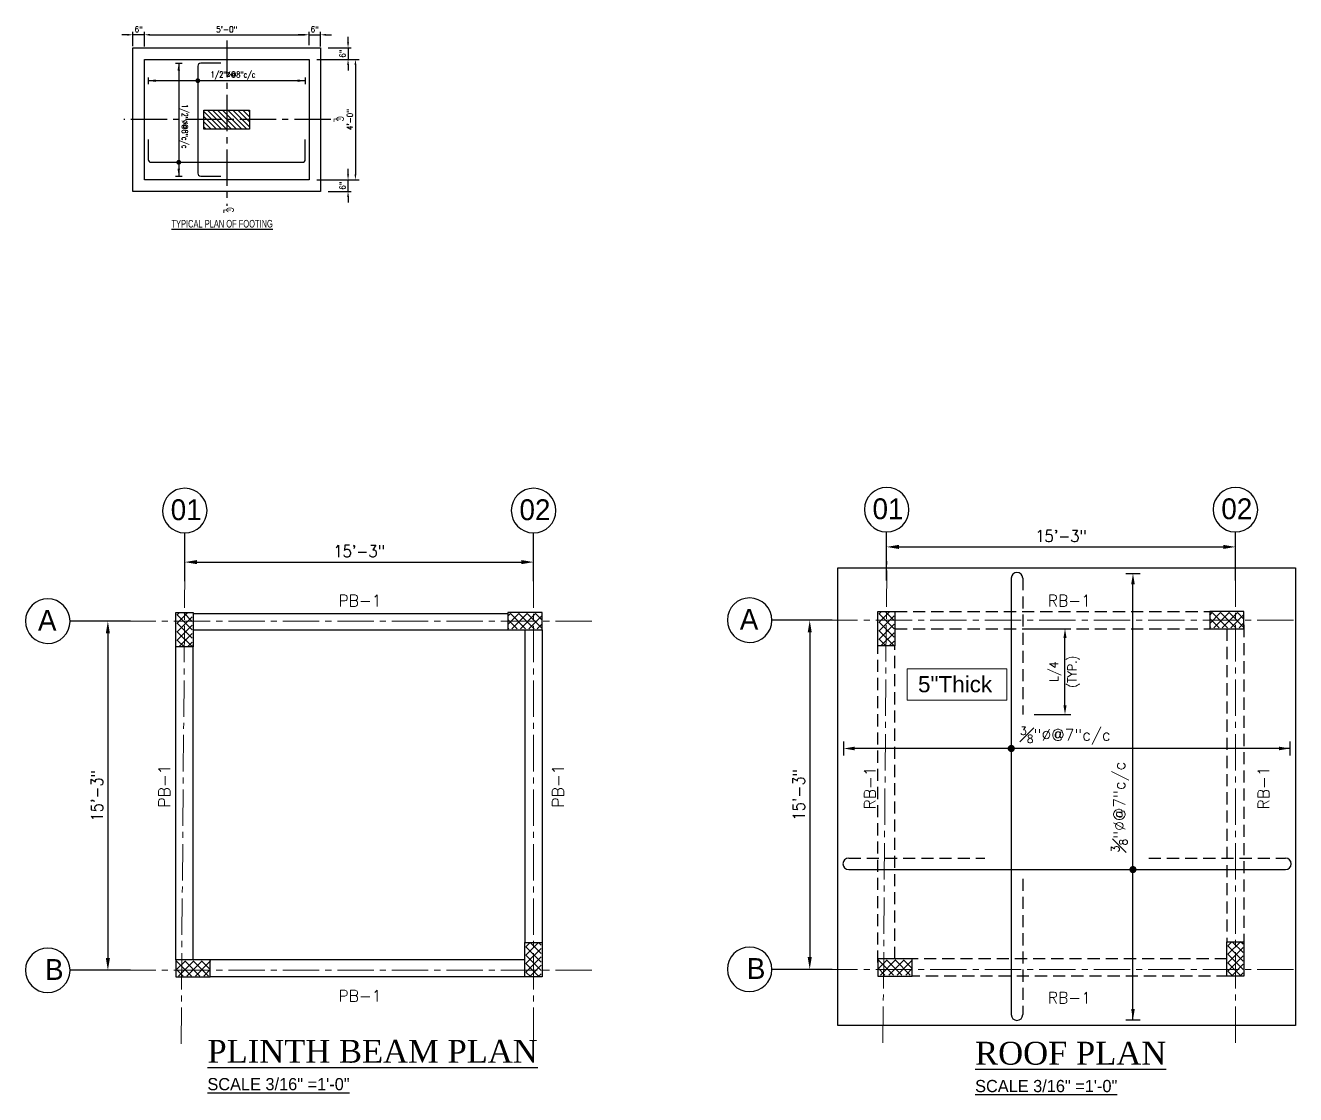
# Model space of a CAD drawing. Header units: inches. Extents: x -875 to 264, y -2272 to -1573.
# Drawn here: x -401 to 264, y -2261 to -1700 of the extents above; entities that cross this region are included whole.
import ezdxf
from ezdxf.enums import TextEntityAlignment as Align

# ---------------------------------------------------------------- set-up
doc = ezdxf.new("R2010")
doc.units = ezdxf.units.IN
doc.header["$MEASUREMENT"] = 0
doc.header["$PDMODE"] = 32
doc.linetypes.add('CENTER2', pattern=[28.575, 19.05, -3.175, 3.175, -3.175])
doc.linetypes.add('HIDDEN', pattern=[9.525, 6.35, -3.175])
doc.layers.add('03--GRID', color=252, linetype='CENTER2', lineweight=18)
doc.layers.add('07--DIM-2', color=2, linetype='Continuous', lineweight=25)
for name, color, linetype in [('A-TYP-BEAM TEXT', 2, 'Continuous'), ('A-TYP-CLOUMN', 6, 'Continuous'), ('A-TYP-DIM', 1, 'Continuous'), ('A-TYP-HATCH-COL.', 9, 'Continuous'), ('A-TYP-M-TOP-STEEL', 6, 'HIDDEN'), ('A-TYP-N-TEXT', 2, 'Continuous'), ('A-TYP-REIN-ARROW', 1, 'Continuous'), ('A-TYP-ST-DONUT', 6, 'Continuous'), ('A-TYP-THK-MARK', 2, 'Continuous'), ('BEAM', 2, 'Continuous'), ('COL HATCH', 8, 'Continuous'), ('Columns', 6, 'Continuous'), ('dim', 1, 'Continuous'), ('GRID CIRCLE', 2, 'Continuous'), ('S-BB', 6, 'Continuous'), ('S-BEAM-TL', 2, 'Continuous'), ('S-BEAM-TL1', 6, 'Continuous'), ('S-CCBED', 2, 'Continuous'), ('S-COLUMN', 6, 'Continuous'), ('S-GRID', 1, 'CENTER2'), ('S-TX-BEAM-HEADING', 6, 'Continuous'), ('S-TX-CL', 3, 'Continuous'), ('ST-TIEBAR', 1, 'Continuous'), ('TEXT', 3, 'Continuous')]:
    doc.layers.add(name, color=color, linetype=linetype)
doc.styles.add('BLOWUPDETAILS-TEXT', font='technic_.ttf', dxfattribs={"width": 0.9})
doc.styles.add('QASIM', font='arial.ttf')
doc.styles.add('ROMANS', font='romans.shx', dxfattribs={"width": 0.9})
doc.styles.add('SECTION TX', font='romans.shx', dxfattribs={"width": 0.7})
doc.styles.add('style1', font='times.ttf')
doc.styles.add('STYLE4', font='romans.shx')
doc.dimstyles.new('STYLE-64', dxfattribs={"dimscale": 0, "dimtxt": 0.09375, "dimasz": 0.125, "dimexe": 0.0625, "dimexo": 0.0625, "dimgap": 0.03125, "dimtad": 1, "dimlfac": -1, "dimzin": 3, "dimdsep": 46, "dimlunit": 4, "dimtxsty": 'ROMANS', "dimcen": 0.125, "dimdle": 4, "dimclrd": 1, "dimclre": 1, "dimclrt": 2, "dimadec": 0, "dimazin": 0, "dimtfac": 0.5, "dimtix": 1, "dimtmove": 2, "dimatfit": 3, "dimldrblk": 'ARC', "dimfxl": 0, "dimfrac": 1, "dimtolj": 1, "dimtzin": 3, "dimarcsym": 0})
pattern_1 = [(315, (-2954.378, -4362.6463), (1.3258252, 1.3258252), [])]

# ---------------------------------------------------------------- blocks, each defined once
blk = doc.blocks.new('*D101')
at = {"layer": 'A-TYP-DIM', "color": 1, "lineweight": -2, "ltscale": 1.5, "transparency": 16777216}
for p, q in [((-317.91, -1983.78), (-317.91, -1977.71)), ((-135.04, -1983.78), (-135.04, -1977.71)), ((-311.51, -1981.71), (-141.44, -1981.71))]:
    blk.add_line(p, q, dxfattribs=at)
at = {"layer": 'A-TYP-DIM', "color": 1, "ltscale": 1.5, "transparency": 16777216}
for points in [[(-311.51, -1980.64), (-311.51, -1982.78), (-317.91, -1981.71)], [(-141.44, -1980.64), (-141.44, -1982.78), (-135.04, -1981.71)]]:
    blk.add_solid(points, dxfattribs=at)
at = {"layer": 'Defpoints', "color": 0, "ltscale": 1.5, "transparency": 16777216}
for p in [(-135.04, -1981.71), (-317.91, -1991.78), (-135.04, -1991.78)]:
    blk.add_point(p, dxfattribs=at)
at = {"layer": 'A-TYP-DIM', "color": 2, "ltscale": 1.5, "transparency": 16777216, "insert": (-226.48, -1975.99), "char_height": 6.25, "attachment_point": 5, "style": 'ROMANS'}
blk.add_mtext('\\A1;15\'-3"', dxfattribs=at)
blk = doc.blocks.new('ARC')
at = {"layer": 'dim', "color": 0, "linetype": 'ByBlock', "ltscale": 1.5}
for p, q in [((0.14, 0), (-1.16, 0)), ((-0.42, -0.32), (0, 0))]:
    blk.add_line(p, q, dxfattribs=at)
at = {"layer": 'dim', "color": 0, "ltscale": 1.5}
for p, q in [((-0.41, 0.34), (-0.26, 0.43)), ((0, 0), (-0.41, 0.34)), ((-0.28, -0.43), (0, 0)), ((-0.26, 0.43), (0, 0)), ((-0.42, -0.32), (-0.28, -0.43))]:
    blk.add_line(p, q, dxfattribs=at)
blk = doc.blocks.new('*D103')
at = {"layer": 'A-TYP-DIM', "color": 1, "lineweight": -2, "ltscale": 1.5, "transparency": 16777216}
for p, q in [((-349.25, -2012.65), (-362.24, -2012.65)), ((-358.24, -2019.05), (-358.24, -2189.25)), ((-349.25, -2195.65), (-362.24, -2195.65))]:
    blk.add_line(p, q, dxfattribs=at)
at = {"layer": 'A-TYP-DIM', "color": 1, "ltscale": 1.5, "transparency": 16777216}
for points in [[(-359.31, -2019.05), (-357.18, -2019.05), (-358.24, -2012.65)], [(-359.31, -2189.25), (-357.18, -2189.25), (-358.24, -2195.65)]]:
    blk.add_solid(points, dxfattribs=at)
at = {"layer": 'Defpoints', "color": 0, "ltscale": 1.5, "transparency": 16777216}
for p in [(-341.25, -2012.65), (-358.24, -2195.65), (-341.25, -2195.65)]:
    blk.add_point(p, dxfattribs=at)
at = {"layer": 'A-TYP-DIM', "color": 2, "ltscale": 1.5, "transparency": 16777216, "insert": (-363.96, -2104.15), "char_height": 6.25, "attachment_point": 5, "rotation": 90, "style": 'ROMANS'}
blk.add_mtext('\\A1;15\'-3"', dxfattribs=at)
blk = doc.blocks.new('TIE')
at = {"layer": 'A-TYP-REIN-ARROW', "color": 6, "ltscale": 1.5}
blk.add_line((0, 7.5), (0, -7.5), dxfattribs=at)
at = {"layer": 'A-TYP-REIN-ARROW', "ltscale": 1.5}
blk.add_solid([(-11.5, 1.9), (-11.5, -1.9), (0, 0)], dxfattribs=at)
blk = doc.blocks.new('AR-MARK')
at = {"layer": 'ST-TIEBAR', "linetype": 'Continuous', "ltscale": 1.5, "xscale": -0.0078125, "yscale": 0.0078125, "zscale": 0.0078125, "rotation": 270}
blk.add_blockref('TIE', (0, 0), dxfattribs=at)
blk = doc.blocks.new('1-donut')
at = {"layer": 'A-TYP-ST-DONUT', "linetype": 'Continuous', "ltscale": 1.5, "const_width": 0.0195}
blk.add_lwpolyline([(0.0098, 0, -1), (-0.0098, 0, -1)], format="xyb", close=True, dxfattribs=at)
blk = doc.blocks.new('SLAB-THK.MARK')
at = {"layer": 'A-TYP-N-TEXT', "lineweight": 0, "ltscale": 1.5}
blk.add_lwpolyline([(0, 0), (0.7268, 0), (0.7268, -0.2275), (0, -0.2275)], close=True, dxfattribs=at)
at = {"layer": 'A-TYP-N-TEXT', "lineweight": 0, "ltscale": 1.5, "style": 'QASIM'}
blk.add_attdef('24"THICK', (0.0352, -0.1706), '', height=0.1172, dxfattribs=at)
blk = doc.blocks.new('*D126')
at = {"layer": 'A-TYP-DIM', "color": 1, "lineweight": -2, "ltscale": 1.5, "transparency": 16777216}
for p, q in [((127.41, -2016.65), (146.59, -2016.65)), ((143.59, -2056.85), (143.59, -2021.45)), ((127.41, -2061.65), (146.59, -2061.65))]:
    blk.add_line(p, q, dxfattribs=at)
at = {"layer": 'A-TYP-DIM', "color": 1, "ltscale": 1.5, "transparency": 16777216}
for points in [[(142.79, -2021.45), (144.39, -2021.45), (143.59, -2016.65)], [(142.79, -2056.85), (144.39, -2056.85), (143.59, -2061.65)]]:
    blk.add_solid(points, dxfattribs=at)
at = {"layer": 'Defpoints', "color": 0, "ltscale": 1.5, "transparency": 16777216}
for p in [(121.41, -2016.65), (143.59, -2016.65), (121.41, -2061.65)]:
    blk.add_point(p, dxfattribs=at)
at = {"layer": 'A-TYP-DIM', "color": 2, "ltscale": 1.5, "transparency": 16777216, "insert": (138.52, -2039.15), "char_height": 4.688, "attachment_point": 5, "rotation": 90, "style": 'ROMANS'}
blk.add_mtext('\\A1;L/4', dxfattribs=at)
blk = doc.blocks.new('*D133')
at = {"layer": 'A-TYP-DIM', "color": 1, "lineweight": -2, "ltscale": 1.5, "transparency": 16777216}
for p, q in [((-232.31, -1709.33), (-232.31, -1706.45)), ((-248.76, -1718.2), (-230.71, -1718.2)), ((-242.77, -1712.21), (-230.71, -1712.21)), ((-232.31, -1712.21), (-232.31, -1718.2)), ((-232.31, -1721.08), (-232.31, -1723.96))]:
    blk.add_line(p, q, dxfattribs=at)
at = {"layer": 'A-TYP-DIM', "color": 1, "ltscale": 1.5, "transparency": 16777216}
for points in [[(-232.79, -1709.33), (-231.83, -1709.33), (-232.31, -1712.21)], [(-232.79, -1721.08), (-231.83, -1721.08), (-232.31, -1718.2)]]:
    blk.add_solid(points, dxfattribs=at)
at = {"layer": 'Defpoints', "color": 0, "ltscale": 1.5, "transparency": 16777216}
for p in [(-252.76, -1718.2), (-246.77, -1712.21), (-232.31, -1718.2)]:
    blk.add_point(p, dxfattribs=at)
at = {"layer": 'A-TYP-DIM', "color": 2, "ltscale": 1.5, "transparency": 16777216, "insert": (-235.17, -1715.21), "char_height": 3.125, "attachment_point": 5, "rotation": 90, "style": 'ROMANS'}
blk.add_mtext('\\A1;6"', dxfattribs=at)
blk = doc.blocks.new('*D134')
at = {"layer": 'A-TYP-DIM', "color": 1, "lineweight": -2, "ltscale": 1.5, "transparency": 16777216}
for p, q in [((-232.31, -1778.52), (-232.31, -1775.64)), ((-242.77, -1781.4), (-230.71, -1781.4)), ((-232.31, -1787.39), (-232.31, -1781.4)), ((-242.77, -1787.39), (-230.71, -1787.39)), ((-232.31, -1790.27), (-232.31, -1793.15))]:
    blk.add_line(p, q, dxfattribs=at)
at = {"layer": 'A-TYP-DIM', "color": 1, "ltscale": 1.5, "transparency": 16777216}
for points in [[(-232.79, -1778.52), (-231.83, -1778.52), (-232.31, -1781.4)], [(-232.79, -1790.27), (-231.83, -1790.27), (-232.31, -1787.39)]]:
    blk.add_solid(points, dxfattribs=at)
at = {"layer": 'Defpoints', "color": 0, "ltscale": 1.5, "transparency": 16777216}
for p in [(-246.77, -1781.4), (-232.31, -1781.4), (-246.77, -1787.39)]:
    blk.add_point(p, dxfattribs=at)
at = {"layer": 'A-TYP-DIM', "color": 2, "ltscale": 1.5, "transparency": 16777216, "insert": (-235.17, -1784.39), "char_height": 3.125, "attachment_point": 5, "rotation": 90, "style": 'ROMANS'}
blk.add_mtext('\\A1;6"', dxfattribs=at)
blk = doc.blocks.new('*D135')
at = {"layer": 'A-TYP-DIM', "color": 1, "lineweight": -2, "ltscale": 1.5, "transparency": 16777216}
for p, q in [((-345.1, -1711.34), (-345.1, -1703.72)), ((-339.1, -1711.43), (-339.1, -1703.72)), ((-347.98, -1705.32), (-350.86, -1705.32)), ((-339.1, -1705.32), (-345.1, -1705.32)), ((-336.22, -1705.32), (-333.34, -1705.32))]:
    blk.add_line(p, q, dxfattribs=at)
at = {"layer": 'A-TYP-DIM', "color": 1, "ltscale": 1.5, "transparency": 16777216}
for points in [[(-347.98, -1704.84), (-347.98, -1705.8), (-345.1, -1705.32)], [(-336.22, -1704.84), (-336.22, -1705.8), (-339.1, -1705.32)]]:
    blk.add_solid(points, dxfattribs=at)
at = {"layer": 'Defpoints', "color": 0, "ltscale": 1.5, "transparency": 16777216}
for p in [(-345.1, -1705.32), (-345.1, -1715.34), (-339.1, -1715.43)]:
    blk.add_point(p, dxfattribs=at)
at = {"layer": 'A-TYP-DIM', "color": 2, "ltscale": 1.5, "transparency": 16777216, "insert": (-342.1, -1702.46), "char_height": 3.125, "attachment_point": 5, "style": 'ROMANS'}
blk.add_mtext('\\A1;6"', dxfattribs=at)
blk = doc.blocks.new('*D136')
at = {"layer": 'A-TYP-DIM', "color": 1, "lineweight": -2, "ltscale": 1.5, "transparency": 16777216}
for p, q in [((-252.76, -1710.74), (-252.76, -1703.72)), ((-246.77, -1711.4), (-246.77, -1703.72)), ((-255.64, -1705.32), (-258.52, -1705.32)), ((-252.76, -1705.32), (-246.77, -1705.32)), ((-243.89, -1705.32), (-241.01, -1705.32))]:
    blk.add_line(p, q, dxfattribs=at)
at = {"layer": 'A-TYP-DIM', "color": 1, "ltscale": 1.5, "transparency": 16777216}
for points in [[(-255.64, -1704.84), (-255.64, -1705.8), (-252.76, -1705.32)], [(-243.89, -1704.84), (-243.89, -1705.8), (-246.77, -1705.32)]]:
    blk.add_solid(points, dxfattribs=at)
at = {"layer": 'Defpoints', "color": 0, "ltscale": 1.5, "transparency": 16777216}
for p in [(-246.77, -1705.32), (-252.76, -1714.74), (-246.77, -1715.4)]:
    blk.add_point(p, dxfattribs=at)
at = {"layer": 'A-TYP-DIM', "color": 2, "ltscale": 1.5, "transparency": 16777216, "insert": (-249.77, -1702.46), "char_height": 3.125, "attachment_point": 5, "style": 'ROMANS'}
blk.add_mtext('\\A1;6"', dxfattribs=at)
blk = doc.blocks.new('*D127')
at = {"layer": 'A-TYP-DIM', "color": 1, "lineweight": -2, "ltscale": 1.5, "transparency": 16777216}
for p, q in [((-252.76, -1708.31), (-252.76, -1703.72)), ((-339.1, -1708.99), (-339.1, -1706.92)), ((-336.22, -1705.32), (-255.64, -1705.32))]:
    blk.add_line(p, q, dxfattribs=at)
at = {"layer": 'A-TYP-DIM', "color": 1, "ltscale": 1.5, "transparency": 16777216}
for points in [[(-336.22, -1704.84), (-336.22, -1705.8), (-339.1, -1705.32)], [(-255.64, -1704.84), (-255.64, -1705.8), (-252.76, -1705.32)]]:
    blk.add_solid(points, dxfattribs=at)
at = {"layer": 'Defpoints', "color": 0, "ltscale": 1.5, "transparency": 16777216}
for p in [(-339.1, -1704.99), (-252.76, -1705.32), (-252.76, -1712.31)]:
    blk.add_point(p, dxfattribs=at)
at = {"layer": 'A-TYP-DIM', "color": 2, "ltscale": 1.5, "transparency": 16777216, "insert": (-295.93, -1702.46), "char_height": 3.125, "attachment_point": 5, "style": 'ROMANS'}
blk.add_mtext('\\A1;5\'-0"', dxfattribs=at)
blk = doc.blocks.new('*D128')
at = {"layer": 'A-TYP-DIM', "color": 1, "lineweight": -2, "ltscale": 1.5, "transparency": 16777216}
for p, q in [((-232.31, -1709.33), (-232.31, -1706.45)), ((-248.76, -1718.2), (-230.71, -1718.2)), ((-242.77, -1712.21), (-230.71, -1712.21)), ((-232.31, -1712.21), (-232.31, -1718.2)), ((-232.31, -1721.08), (-232.31, -1723.96))]:
    blk.add_line(p, q, dxfattribs=at)
at = {"layer": 'A-TYP-DIM', "color": 1, "ltscale": 1.5, "transparency": 16777216}
for points in [[(-232.79, -1709.33), (-231.83, -1709.33), (-232.31, -1712.21)], [(-232.79, -1721.08), (-231.83, -1721.08), (-232.31, -1718.2)]]:
    blk.add_solid(points, dxfattribs=at)
at = {"layer": 'Defpoints', "color": 0, "ltscale": 1.5, "transparency": 16777216}
for p in [(-252.76, -1718.2), (-246.77, -1712.21), (-232.31, -1718.2)]:
    blk.add_point(p, dxfattribs=at)
at = {"layer": 'A-TYP-DIM', "color": 2, "ltscale": 1.5, "transparency": 16777216, "insert": (-235.17, -1715.21), "char_height": 3.125, "attachment_point": 5, "rotation": 90, "style": 'ROMANS'}
blk.add_mtext('\\A1;6"', dxfattribs=at)
blk = doc.blocks.new('*D129')
at = {"layer": 'A-TYP-DIM', "color": 1, "lineweight": -2, "ltscale": 1.5, "transparency": 16777216}
for p, q in [((-242.77, -1718.2), (-226.45, -1718.2)), ((-228.45, -1721.08), (-228.45, -1778.52)), ((-248.76, -1781.4), (-226.45, -1781.4))]:
    blk.add_line(p, q, dxfattribs=at)
at = {"layer": 'A-TYP-DIM', "color": 1, "ltscale": 1.5, "transparency": 16777216}
for points in [[(-228.93, -1721.08), (-227.97, -1721.08), (-228.45, -1718.2)], [(-228.93, -1778.52), (-227.97, -1778.52), (-228.45, -1781.4)]]:
    blk.add_solid(points, dxfattribs=at)
at = {"layer": 'Defpoints', "color": 0, "ltscale": 1.5, "transparency": 16777216}
for p in [(-246.77, -1718.2), (-252.76, -1781.4), (-228.45, -1781.4)]:
    blk.add_point(p, dxfattribs=at)
at = {"layer": 'A-TYP-DIM', "color": 2, "ltscale": 1.5, "transparency": 16777216, "insert": (-231.31, -1749.8), "char_height": 3.125, "attachment_point": 5, "rotation": 90, "style": 'ROMANS'}
blk.add_mtext('\\A1;4\'-0"', dxfattribs=at)
blk = doc.blocks.new('*D130')
at = {"layer": 'A-TYP-DIM', "color": 1, "lineweight": -2, "ltscale": 1.5, "transparency": 16777216}
for p, q in [((-232.31, -1778.52), (-232.31, -1775.64)), ((-242.77, -1781.4), (-230.71, -1781.4)), ((-232.31, -1787.39), (-232.31, -1781.4)), ((-242.77, -1787.39), (-230.71, -1787.39)), ((-232.31, -1790.27), (-232.31, -1793.15))]:
    blk.add_line(p, q, dxfattribs=at)
at = {"layer": 'A-TYP-DIM', "color": 1, "ltscale": 1.5, "transparency": 16777216}
for points in [[(-232.79, -1778.52), (-231.83, -1778.52), (-232.31, -1781.4)], [(-232.79, -1790.27), (-231.83, -1790.27), (-232.31, -1787.39)]]:
    blk.add_solid(points, dxfattribs=at)
at = {"layer": 'Defpoints', "color": 0, "ltscale": 1.5, "transparency": 16777216}
for p in [(-246.77, -1781.4), (-232.31, -1781.4), (-246.77, -1787.39)]:
    blk.add_point(p, dxfattribs=at)
at = {"layer": 'A-TYP-DIM', "color": 2, "ltscale": 1.5, "transparency": 16777216, "insert": (-235.17, -1784.39), "char_height": 3.125, "attachment_point": 5, "rotation": 90, "style": 'ROMANS'}
blk.add_mtext('\\A1;6"', dxfattribs=at)
blk = doc.blocks.new('*D131')
at = {"layer": 'A-TYP-DIM', "color": 1, "lineweight": -2, "ltscale": 1.5, "transparency": 16777216}
for p, q in [((-345.1, -1711.34), (-345.1, -1703.72)), ((-339.1, -1711.43), (-339.1, -1703.72)), ((-347.98, -1705.32), (-350.86, -1705.32)), ((-339.1, -1705.32), (-345.1, -1705.32)), ((-336.22, -1705.32), (-333.34, -1705.32))]:
    blk.add_line(p, q, dxfattribs=at)
at = {"layer": 'A-TYP-DIM', "color": 1, "ltscale": 1.5, "transparency": 16777216}
for points in [[(-347.98, -1704.84), (-347.98, -1705.8), (-345.1, -1705.32)], [(-336.22, -1704.84), (-336.22, -1705.8), (-339.1, -1705.32)]]:
    blk.add_solid(points, dxfattribs=at)
at = {"layer": 'Defpoints', "color": 0, "ltscale": 1.5, "transparency": 16777216}
for p in [(-345.1, -1705.32), (-345.1, -1715.34), (-339.1, -1715.43)]:
    blk.add_point(p, dxfattribs=at)
at = {"layer": 'A-TYP-DIM', "color": 2, "ltscale": 1.5, "transparency": 16777216, "insert": (-342.1, -1702.46), "char_height": 3.125, "attachment_point": 5, "style": 'ROMANS'}
blk.add_mtext('\\A1;6"', dxfattribs=at)
blk = doc.blocks.new('*D132')
at = {"layer": 'A-TYP-DIM', "color": 1, "lineweight": -2, "ltscale": 1.5, "transparency": 16777216}
for p, q in [((-252.76, -1710.74), (-252.76, -1703.72)), ((-246.77, -1711.4), (-246.77, -1703.72)), ((-255.64, -1705.32), (-258.52, -1705.32)), ((-252.76, -1705.32), (-246.77, -1705.32)), ((-243.89, -1705.32), (-241.01, -1705.32))]:
    blk.add_line(p, q, dxfattribs=at)
at = {"layer": 'A-TYP-DIM', "color": 1, "ltscale": 1.5, "transparency": 16777216}
for points in [[(-255.64, -1704.84), (-255.64, -1705.8), (-252.76, -1705.32)], [(-243.89, -1704.84), (-243.89, -1705.8), (-246.77, -1705.32)]]:
    blk.add_solid(points, dxfattribs=at)
at = {"layer": 'Defpoints', "color": 0, "ltscale": 1.5, "transparency": 16777216}
for p in [(-246.77, -1705.32), (-252.76, -1714.74), (-246.77, -1715.4)]:
    blk.add_point(p, dxfattribs=at)
at = {"layer": 'A-TYP-DIM', "color": 2, "ltscale": 1.5, "transparency": 16777216, "insert": (-249.77, -1702.46), "char_height": 3.125, "attachment_point": 5, "style": 'ROMANS'}
blk.add_mtext('\\A1;6"', dxfattribs=at)
blk = doc.blocks.new('*D139')
at = {"layer": 'A-TYP-DIM', "color": 1, "lineweight": -2, "ltscale": 1.5, "transparency": 16777216}
for p, q in [((50.07, -1983.28), (50.07, -1969.74)), ((232.95, -1983.28), (232.95, -1969.74)), ((56.47, -1973.74), (226.55, -1973.74))]:
    blk.add_line(p, q, dxfattribs=at)
at = {"layer": 'A-TYP-DIM', "color": 1, "ltscale": 1.5, "transparency": 16777216}
for points in [[(56.47, -1972.67), (56.47, -1974.81), (50.07, -1973.74)], [(226.55, -1972.67), (226.55, -1974.81), (232.95, -1973.74)]]:
    blk.add_solid(points, dxfattribs=at)
at = {"layer": 'Defpoints', "color": 0, "ltscale": 1.5, "transparency": 16777216}
for p in [(232.95, -1973.74), (50.07, -1991.28), (232.95, -1991.28)]:
    blk.add_point(p, dxfattribs=at)
at = {"layer": 'A-TYP-DIM', "color": 2, "ltscale": 1.5, "transparency": 16777216, "insert": (141.51, -1968.02), "char_height": 6.25, "attachment_point": 5, "style": 'ROMANS'}
blk.add_mtext('\\A1;15\'-3"', dxfattribs=at)
blk = doc.blocks.new('*D140')
at = {"layer": 'A-TYP-DIM', "color": 1, "lineweight": -2, "ltscale": 1.5, "transparency": 16777216}
for p, q in [((18.74, -2012.15), (5.75, -2012.15)), ((9.75, -2018.55), (9.75, -2188.75)), ((18.74, -2195.15), (5.75, -2195.15))]:
    blk.add_line(p, q, dxfattribs=at)
at = {"layer": 'A-TYP-DIM', "color": 1, "ltscale": 1.5, "transparency": 16777216}
for points in [[(8.68, -2018.55), (10.81, -2018.55), (9.75, -2012.15)], [(8.68, -2188.75), (10.81, -2188.75), (9.75, -2195.15)]]:
    blk.add_solid(points, dxfattribs=at)
at = {"layer": 'Defpoints', "color": 0, "ltscale": 1.5, "transparency": 16777216}
for p in [(26.74, -2012.15), (9.75, -2195.15), (26.74, -2195.15)]:
    blk.add_point(p, dxfattribs=at)
at = {"layer": 'A-TYP-DIM', "color": 2, "ltscale": 1.5, "transparency": 16777216, "insert": (4.03, -2103.65), "char_height": 6.25, "attachment_point": 5, "rotation": 90, "style": 'ROMANS'}
blk.add_mtext('\\A1;15\'-3"', dxfattribs=at)

msp = doc.modelspace()

# ---------------------------------------------------------------- hatches: boundary and pattern name
at = {"layer": 'A-TYP-HATCH-COL.'}
h = msp.add_hatch(dxfattribs=at)
h.set_pattern_fill('ANSI37', color=256, scale=25, style=0)
h.set_pattern_definition([(45, (-134.0428, -2692.146), (-2.209709, 2.209709), []), (135, (-134.0428, -2692.146), (-2.209709, -2.209709), [])])
h.paths.add_polyline_path([(-322.043, -2008.146), (-314.043, -2008.146), (-314.043, -2026.146), (-322.043, -2026.146)])
h = msp.add_hatch(dxfattribs=at)
h.set_pattern_fill('ANSI37', color=256, scale=25, angle=-90, style=0)
h.set_pattern_definition([(315, (-814.5428, -2008.646), (2.209709, 2.209709), []), (45, (-814.5428, -2008.646), (-2.209709, 2.209709), [])])
h.paths.add_polyline_path([(-130.543, -2016.646), (-130.543, -2008.646), (-148.543, -2008.646), (-148.543, -2016.646)])
h = msp.add_hatch(dxfattribs=at)
h.set_pattern_fill('ANSI37', color=256, scale=25, style=0)
h.set_pattern_definition([(45, (233.9453, -2691.646), (-2.209709, 2.209709), []), (135, (233.9453, -2691.646), (-2.209709, -2.209709), [])])
h.paths.add_polyline_path([(45.945, -2007.646), (53.945, -2007.646), (53.945, -2025.646), (45.945, -2025.646)])
h = msp.add_hatch(dxfattribs=at)
h.set_pattern_fill('ANSI37', color=256, scale=25, angle=-90, style=0)
h.set_pattern_definition([(315, (-446.5547, -2008.146), (2.209709, 2.209709), []), (45, (-446.5547, -2008.146), (-2.209709, 2.209709), [])])
h.paths.add_polyline_path([(237.445, -2016.146), (237.445, -2008.146), (219.445, -2008.146), (219.445, -2016.146)])
h = msp.add_hatch(dxfattribs=at)
h.set_pattern_fill('ANSI37', color=256, scale=25, style=0)
h.set_pattern_definition([(45, (-139.0428, -2687.146), (-2.209709, 2.209709), []), (135, (-139.0428, -2687.146), (-2.209709, -2.209709), [])])
h.paths.add_polyline_path([(-131.043, -2199.146), (-139.043, -2199.146), (-139.043, -2181.146), (-131.043, -2181.146)])
h = msp.add_hatch(dxfattribs=at)
h.set_pattern_fill('ANSI37', color=256, scale=25, style=0)
h.set_pattern_definition([(45, (228.9453, -2686.646), (-2.209709, 2.209709), []), (135, (228.9453, -2686.646), (-2.209709, -2.209709), [])])
h.paths.add_polyline_path([(236.945, -2198.646), (228.945, -2198.646), (228.945, -2180.646), (236.945, -2180.646)])
h = msp.add_hatch(dxfattribs=at)
h.set_pattern_fill('ANSI37', color=256, scale=25, angle=-90, style=0)
h.set_pattern_definition([(315, (-810.5428, -2378.646), (2.209709, 2.209709), []), (45, (-810.5428, -2378.646), (-2.209709, 2.209709), [])])
h.paths.add_polyline_path([(-322.543, -2190.646), (-322.543, -2198.646), (-304.543, -2198.646), (-304.543, -2190.646)])
h = msp.add_hatch(dxfattribs=at)
h.set_pattern_fill('ANSI37', color=256, scale=25, angle=-90, style=0)
h.set_pattern_definition([(315, (-442.5547, -2378.146), (2.209709, 2.209709), []), (45, (-442.5547, -2378.146), (-2.209709, 2.209709), [])])
h.paths.add_polyline_path([(45.445, -2190.146), (45.445, -2198.146), (63.445, -2198.146), (63.445, -2190.146)])
at = {"layer": 'COL HATCH', "ltscale": 0.01}
h = msp.add_hatch(dxfattribs=at)
h.set_pattern_fill('ANSI31', color=256, scale=15, angle=-90)
h.set_pattern_definition(pattern_1)
h.paths.add_polyline_path([(-283.944, -1744.804), (-283.944, -1754.796), (-307.924, -1754.796), (-307.924, -1744.804)])
h = msp.add_hatch(dxfattribs=at)
h.set_pattern_fill('ANSI31', color=256, scale=15, angle=-90)
h.set_pattern_definition(pattern_1)
h.paths.add_polyline_path([(-283.944, -1744.804), (-283.944, -1754.796), (-307.924, -1754.796), (-307.924, -1744.804)])

# ---------------------------------------------------------------- linework, layer by layer
at = {"layer": '03--GRID'}
for p, q in [((-319.833, -2234.243), (-317.833, -1981.711)), ((-135.043, -2234.243), (-135.043, -1981.711)), ((48.155, -2233.743), (50.155, -1981.211)), ((232.945, -2233.743), (232.945, -1981.211)), ((-104.529, -2012.646), (-356.471, -2012.646)), ((263.459, -2012.146), (11.518, -2012.146)), ((-104.529, -2195.646), (-356.471, -2195.646)), ((263.459, -2195.146), (11.518, -2195.146))]:
    msp.add_line(p, q, dxfattribs=at)
at = {"layer": '07--DIM-2'}
msp.add_lwpolyline([(24.498, -1984.646), (264.498, -1984.646), (264.498, -2224.646), (24.498, -2224.646)], close=True, dxfattribs=at)
at = {"layer": 'A-TYP-CLOUMN'}
for points in [[(-322.543, -2008.146), (-313.543, -2008.146), (-313.543, -2026.146), (-322.543, -2026.146)], [(-130.543, -2017.146), (-130.543, -2008.146), (-148.543, -2008.146), (-148.543, -2017.146)], [(45.445, -2007.646), (54.445, -2007.646), (54.445, -2025.646), (45.445, -2025.646)], [(237.445, -2016.646), (237.445, -2007.646), (219.445, -2007.646), (219.445, -2016.646)], [(-130.543, -2199.146), (-139.543, -2199.146), (-139.543, -2181.146), (-130.543, -2181.146)], [(237.445, -2198.646), (228.445, -2198.646), (228.445, -2180.646), (237.445, -2180.646)], [(-322.543, -2190.146), (-322.543, -2199.146), (-304.543, -2199.146), (-304.543, -2190.146)], [(45.445, -2189.646), (45.445, -2198.646), (63.445, -2198.646), (63.445, -2189.646)]]:
    msp.add_lwpolyline(points, close=True, dxfattribs=at)
at = {"layer": 'A-TYP-DIM', "ltscale": 1.5}
for p, q in [((179.225, -2221.646), (179.225, -1993.406)), ((261.498, -2079.394), (33.258, -2079.394))]:
    msp.add_line(p, q, dxfattribs=at)
at = {"layer": 'A-TYP-M-TOP-STEEL', "linetype": 'HIDDEN'}
for p, q in [((121.414, -1990.127), (121.414, -2061.646)), ((30.169, -2136.861), (101.498, -2136.861)), ((187.498, -2136.861), (259.244, -2136.861)), ((121.414, -2147.646), (121.414, -2218.902))]:
    msp.add_line(p, q, dxfattribs=at)
at = {"layer": 'BEAM', "color": 2}
for p, q in [((-313.426, -2008.646), (-148.543, -2008.646)), ((-313.426, -2017.146), (-148.543, -2017.146)), ((-139.543, -2017.146), (-139.543, -2181.146)), ((-130.543, -2017.146), (-130.543, -2182.146)), ((-322.543, -2190.146), (-322.543, -2025.146)), ((-313.543, -2190.146), (-313.543, -2025.146)), ((-139.543, -2190.146), (-304.543, -2190.146)), ((-138.543, -2199.146), (-304.543, -2199.146))]:
    msp.add_line(p, q, dxfattribs=at)
at = {"layer": 'BEAM', "color": 2, "linetype": 'HIDDEN'}
for p, q in [((54.445, -2007.646), (220.445, -2007.646)), ((54.445, -2016.646), (220.445, -2016.646)), ((228.445, -2016.646), (228.445, -2180.646)), ((237.445, -2014.646), (237.445, -2180.646)), ((45.445, -2191.646), (45.445, -2025.646)), ((54.445, -2189.646), (54.445, -2025.646)), ((228.445, -2189.646), (63.445, -2189.646)), ((229.445, -2198.646), (63.445, -2198.646))]:
    msp.add_line(p, q, dxfattribs=at)
at = {"layer": 'Columns', "linetype": 'Continuous'}
for p, q in [((115.414, -1990.127), (115.414, -2218.902)), ((30.169, -2142.861), (259.244, -2142.861))]:
    msp.add_line(p, q, dxfattribs=at)
for centre, start, end in [((118.414, -1990.127), 360, 180), ((30.169, -2139.861), 90, 270), ((259.244, -2139.861), 270, 90), ((118.414, -2218.902), 180, 360)]:
    msp.add_arc(centre, 3, start, end, dxfattribs=at)
at = {"layer": 'GRID CIRCLE'}
for points in [[(-317.913, -1991.777), (-317.913, -1966.37, 309.301786), (-318.064, -1966.369)], [(-135.043, -1991.781), (-135.043, -1966.374, 309.301786), (-135.194, -1966.373)], [(50.075, -1991.277), (50.075, -1965.87, 309.301786), (49.924, -1965.869)], [(232.945, -1991.281), (232.945, -1965.874, 309.301786), (232.794, -1965.873)], [(-346.401, -2012.646), (-378.085, -2012.646, 309.301786), (-378.086, -2012.797)], [(21.587, -2012.146), (-10.097, -2012.146, 309.301786), (-10.098, -2012.297)], [(-346.401, -2195.646), (-378.085, -2195.646, 309.301786), (-378.086, -2195.797)], [(21.587, -2195.146), (-10.097, -2195.146, 309.301786), (-10.098, -2195.297)]]:
    msp.add_lwpolyline(points, format="xyb", dxfattribs=at)
at = {"layer": 'S-BB'}
for points in [[(-299.097, -1720.203), (-309.588, -1720.203, 0.4142136), (-311.087, -1721.702), (-311.087, -1777.898, 0.4142136), (-309.588, -1779.397), (-299.097, -1779.397)], [(-337.106, -1760.17), (-337.106, -1770.662, 0.4142136), (-335.607, -1772.16), (-256.262, -1772.16, 0.4142136), (-254.763, -1770.662), (-254.763, -1760.17)], [(-337.106, -1760.17), (-337.106, -1770.662, 0.4142136), (-335.607, -1772.16), (-256.262, -1772.16, 0.4142136), (-254.763, -1770.662), (-254.763, -1760.17)]]:
    msp.add_lwpolyline(points, format="xyb", dxfattribs=at)
at = {"layer": 'S-BEAM-TL', "color": 1}
for p, q in [((-321.089, -1720.203), (-321.089, -1779.397)), ((-321.089, -1720.203), (-321.089, -1779.397)), ((-254.763, -1729.385), (-337.106, -1729.385)), ((-254.763, -1729.385), (-337.106, -1729.385))]:
    msp.add_line(p, q, dxfattribs=at)
for points in [[(-321.089, -1720.203, 0, 1.317, 0), (-321.089, -1724.155, 1.317, 1.317, 0)], [(-321.089, -1720.203, 0, 1.317, 0), (-321.089, -1724.155, 1.317, 1.317, 0)], [(-337.106, -1729.385, 0, 1.317, 0), (-333.154, -1729.385, 1.317, 1.317, 0)], [(-337.106, -1729.385, 0, 1.317, 0), (-333.154, -1729.385, 1.317, 1.317, 0)], [(-254.763, -1729.385, 0, 1.317, 0), (-258.715, -1729.385, 1.317, 1.317, 0)], [(-254.763, -1729.385, 0, 1.317, 0), (-258.715, -1729.385, 1.317, 1.317, 0)], [(-321.089, -1779.397, 0, 1.317, 0), (-321.089, -1775.445, 1.317, 1.317, 0)], [(-321.089, -1779.397, 0, 1.317, 0), (-321.089, -1775.445, 1.317, 1.317, 0)]]:
    msp.add_lwpolyline(points, format="xyseb", dxfattribs=at)
at = {"layer": 'S-BEAM-TL1'}
for p, q in [((-322.846, -1720.203), (-319.333, -1720.203)), ((-322.846, -1720.203), (-319.333, -1720.203)), ((-337.106, -1727.629), (-337.106, -1731.142)), ((-337.106, -1727.629), (-337.106, -1731.142)), ((-254.763, -1727.629), (-254.763, -1731.142)), ((-254.763, -1727.629), (-254.763, -1731.142)), ((-322.846, -1779.397), (-319.333, -1779.397)), ((-322.846, -1779.397), (-319.333, -1779.397))]:
    msp.add_line(p, q, dxfattribs=at)
at = {"layer": 'S-BEAM-TL1', "const_width": 1.265}
for points in [[(-311.719, -1729.385, -1), (-310.455, -1729.385, -1)], [(-321.089, -1772.793, -1), (-321.089, -1771.528, -1)], [(-321.089, -1772.793, -1), (-321.089, -1771.528, -1)]]:
    msp.add_lwpolyline(points, format="xyb", close=True, dxfattribs=at)
at = {"layer": 'S-CCBED', "color": 2}
msp.add_lwpolyline([(-345.099, -1787.391), (-345.099, -1712.21), (-246.769, -1712.21), (-246.769, -1787.391)], close=True, dxfattribs=at)
msp.add_lwpolyline([(-345.099, -1787.391), (-345.099, -1712.21), (-246.769, -1712.21), (-246.769, -1787.391)], close=True, dxfattribs=at)
at = {"layer": 'S-CCBED', "color": 3}
msp.add_lwpolyline([(-339.104, -1781.395), (-339.104, -1718.205), (-252.765, -1718.205), (-252.765, -1781.395)], close=True, dxfattribs=at)
msp.add_lwpolyline([(-339.104, -1781.395), (-339.104, -1718.205), (-252.765, -1718.205), (-252.765, -1781.395)], close=True, dxfattribs=at)
at = {"layer": 'S-COLUMN', "color": 4}
msp.add_lwpolyline([(-283.944, -1744.804), (-283.944, -1754.796), (-307.924, -1754.796), (-307.924, -1744.804), (-283.944, -1744.804), (-283.944, -1744.804)], close=True, dxfattribs=at)
msp.add_lwpolyline([(-283.944, -1744.804), (-283.944, -1754.796), (-307.924, -1754.796), (-307.924, -1744.804), (-283.944, -1744.804), (-283.944, -1744.804)], close=True, dxfattribs=at)
at = {"layer": 'S-GRID', "color": 8}
for p, q in [((-295.934, -1708.252), (-295.934, -1794.977)), ((-295.934, -1708.252), (-295.934, -1794.977)), ((-241.405, -1749.8), (-349.948, -1749.8)), ((-241.405, -1749.8), (-349.948, -1749.8))]:
    msp.add_line(p, q, dxfattribs=at)

# ---------------------------------------------------------------- block references
at = {"layer": 'A-TYP-HATCH-COL.'}
for p, xscale, yscale, zscale, rotation in [((115.414, -2079.394), -96, 96, 96, 269.9999877289034), ((179.225, -2142.861), 96.00000000000001, 96.00000000000001, 96.00000000000001, 180.0000122710966)]:
    msp.add_blockref('1-donut', p, dxfattribs=dict(at, xscale=xscale, yscale=yscale, zscale=zscale, rotation=rotation))
at = {"layer": 'A-TYP-REIN-ARROW'}
for p, xscale, yscale, zscale, rotation in [((179.225, -1987.646), -63.99999999999974, 63.99999999999976, 63.99999999999974, 1.227109653889613e-05), ((27.498, -2079.394), 63.99999999999974, 63.99999999999974, 63.99999999999974, 89.99998772890345), ((261.498, -2079.394), -63.99999999999972, 63.99999999999974, 63.99999999999974, 270.0000122710966), ((179.225, -2221.646), 63.99999999999972, 63.99999999999972, 63.99999999999972, 179.9999877289034)]:
    msp.add_blockref('AR-MARK', p, dxfattribs=dict(at, xscale=xscale, yscale=yscale, zscale=zscale, rotation=rotation))
at = {"layer": 'A-TYP-THK-MARK'}
ref = msp.add_blockref('SLAB-THK.MARK', (60.808, -2037.64), dxfattribs=dict(at, xscale=72, yscale=72, zscale=72))
ref.add_attrib('24"THICK', '5"Thick', (66.517, -2049.922), dxfattribs={"lineweight": 0, "ltscale": 1.5, "height": 8.4375, "style": 'QASIM'})

# ---------------------------------------------------------------- texts
at = {"layer": 'A-TYP-BEAM TEXT', "color": 2, "char_height": 6, "attachment_point": 5, "style": 'STYLE4'}
for s, insert in [('\\A1;PB-1', (-226.065, -2001.91)), ('\\A1;RB-1', (145.859, -2001.91)), ('\\A1;{\\H0.7x;\\S3#8;}"%%C@7"c/c', (143.765, -2072.652)), ('\\A1;PB-1', (-226.065, -2209.061)), ('\\A1;RB-1', (145.859, -2210.061))]:
    msp.add_mtext(s, dxfattribs=dict(at, insert=insert))
at = {"layer": 'A-TYP-BEAM TEXT', "color": 2, "char_height": 6, "attachment_point": 5, "rotation": 90, "style": 'STYLE4'}
for s, insert in [('\\A1;PB-1', (-328.637, -2099.096)), ('\\A1;PB-1', (-122.235, -2099.096)), ('\\A1;RB-1', (41.287, -2100.096)), ('\\A1;{\\H0.7x;\\S3#8;}"%%C@7"c/c', (172.482, -2110.085)), ('\\A1;RB-1', (247.689, -2100.096))]:
    msp.add_mtext(s, dxfattribs=dict(at, insert=insert))
at = {"layer": 'A-TYP-DIM', "color": 2, "ltscale": 1.5, "style": 'SECTION TX', "width": 0.8}
msp.add_text('1/2"%%C@8"c/c', height=3.125, dxfattribs=at).set_placement((-304.347, -1727.766))
at = {"layer": 'A-TYP-DIM', "color": 2, "ltscale": 1.5, "style": 'SECTION TX', "width": 0.75}
msp.add_text('1/2"%%C@8"c/c', height=3.125, rotation=270, dxfattribs=at).set_placement((-319.403, -1741.726))
at = {"layer": 'A-TYP-DIM', "color": 2, "ltscale": 1.5, "insert": (148.088, -2039.146), "char_height": 4.6875, "attachment_point": 5, "rotation": 90, "style": 'ROMANS'}
msp.add_mtext('\\A1;(TYP.)', dxfattribs=at)
at = {"layer": 'GRID CIRCLE', "char_height": 10.92, "style": 'style1'}
for s, width, heights, insert, attachment_point in [('{\\fCentury Gothic|b0|i0|c0|p34;01}', 10.37985, [0], (-325.31, -1948.783), 1), ('{\\fCentury Gothic|b0|i0|c0|p34;02}', 10.37985, [0], (-142.439, -1948.787), 1), ('{\\fCentury Gothic|b0|i0|c0|p34;01}', 10.37985, [0], (42.678, -1948.283), 1), ('{\\fCentury Gothic|b0|i0|c0|p34;02}', 10.37985, [0], (225.549, -1948.287), 1), ('\\pi-0.069638;{\\fCentury Gothic|b0|i0|c0|p34;A}', 10.37985, [0], (-394.843, -2006.759), 1), ('\\pi-0.069638;{\\fCentury Gothic|b0|i0|c0|p34;A}', 10.37985, [0], (-26.855, -2006.259), 1), ('{\\fCentury Gothic|b0|i0|c0|p34;B}', 16.06885, [5.887], (-381.484, -2189.759), 3), ('{\\fCentury Gothic|b0|i0|c0|p34;B}', 16.06885, [5.887], (-13.496, -2189.259), 3)]:
    msp.add_mtext_dynamic_manual_height_columns(s, width=width, gutter_width=60, heights=heights, dxfattribs=dict(at, insert=insert, attachment_point=attachment_point))
at = {"layer": 'S-TX-BEAM-HEADING', "color": 2, "style": 'BLOWUPDETAILS-TEXT', "width": 0.75}
msp.add_text('%%UTYPICAL PLAN OF FOOTING', height=3.98438, dxfattribs=at).set_placement((-298.328, -1804.353), align=Align.MIDDLE_CENTER)
at = {"layer": 'S-TX-CL', "color": 2, "style": 'BLOWUPDETAILS-TEXT', "width": 0.7}
for s, p in [('L', (-239.94, -1748.983)), ('L', (-239.94, -1748.983)), ('C', (-238.441, -1747.984)), ('C', (-238.441, -1747.984)), ('L', (-297.659, -1796.69)), ('L', (-297.659, -1796.69)), ('C', (-296.16, -1795.69)), ('C', (-296.16, -1795.69))]:
    msp.add_text(s, height=4, rotation=270, dxfattribs=at).set_placement(p)
at = {"layer": 'TEXT', "char_height": 12, "attachment_point": 1, "style": 'style1'}
for s, insert in [('\\A1;{\\fTimes New Roman TUR|b0|i0|c162|p18;\\LPLINTH BEAM PLAN\\fTimes New Roman TUR|b0|i0|c0|p18;\\P\\fCentury Gothic|b0|i0|c0|p34;\\H0.53333x;\\C2;SCALE 3/16" =1\'-0" }', (-306.062, -2232.11)), ('\\A1;{\\LROOF\\fTimes New Roman TUR|b0|i0|c162|p18; PLAN\\fTimes New Roman TUR|b0|i0|c0|p18;\\P\\fCentury Gothic|b0|i0|c0|p34;\\H0.53333x;\\C2;SCALE 3/16" =1\'-0" }', (96.465, -2233.11))]:
    msp.add_mtext_dynamic_manual_height_columns(s, width=344.3829, gutter_width=60, heights=[0], dxfattribs=dict(at, insert=insert))

# ---------------------------------------------------------------- dimensions: what is measured, and where the dimension line sits
at = {"layer": 'A-TYP-DIM', "ltscale": 1.5}
for base, p1, p2, picture, middle in [((-345.099, -1705.318), (-339.104, -1715.429), (-345.099, -1715.345), '*D135', (-342.102, -1705.318)), ((-345.099, -1705.318), (-339.104, -1715.429), (-345.099, -1715.345), '*D131', (-342.102, -1705.318)), ((-246.769, -1705.318), (-252.765, -1714.736), (-246.769, -1715.399), '*D136', (-249.767, -1705.318)), ((-246.769, -1705.318), (-252.765, -1714.736), (-246.769, -1715.399), '*D132', (-249.767, -1705.318))]:
    dim = msp.add_linear_dim(base=base, p1=p1, p2=p2, text='6"', dimstyle='STYLE-64', override={"dimscale": 32, "dimtxt": 0.097656, "dimasz": 0.09, "dimexe": 0.05, "dimexo": 0.125, "dimdec": 0, "dimlunit": 2, "dimpost": '"', "dimsah": 1, "dimtmove": 1, "dimatfit": 2}, dxfattribs=at)
    dim.commit()
    dim.dimension.update_dxf_attribs({"geometry": picture, "text_midpoint": middle, "dimtype": 160})
for base, p1, p2, angle, text, override, picture, middle in [((-252.765, -1705.318), (-339.104, -1704.989), (-252.765, -1712.31), 180, '5\'-0"', {"dimscale": 32, "dimtxt": 0.097656, "dimasz": 0.09, "dimexe": 0.05, "dimexo": 0.125, "dimdec": 0, "dimlunit": 2, "dimpost": '"', "dimsah": 1, "dimtmove": 1, "dimatfit": 2}, '*D127', (-295.934, -1702.458)), ((-228.448, -1781.395), (-246.769, -1718.205), (-252.765, -1781.395), 90, '4\'-0"', {"dimscale": 32, "dimtxt": 0.097656, "dimasz": 0.09, "dimexo": 0.125, "dimdec": 0, "dimlunit": 2, "dimpost": '"', "dimsah": 1, "dimtmove": 1, "dimatfit": 2}, '*D129', (-231.308, -1749.8)), ((143.593, -2016.646), (121.414, -2061.646), (121.414, -2016.646), 90, 'L/4', {"dimscale": 48, "dimtxt": 0.097656, "dimasz": 0.1, "dimexo": 0.125, "dimdec": 0, "dimlfac": 1, "dimtmove": 0, "dimatfit": 2}, '*D126', (138.521, -2039.146))]:
    dim = msp.add_linear_dim(base=base, p1=p1, p2=p2, angle=angle, text=text, dimstyle='STYLE-64', override=override, dxfattribs=at)
    dim.commit()
    dim.dimension.update_dxf_attribs({"geometry": picture, "text_midpoint": middle})
for base, p1, p2, picture, middle in [((-232.315, -1718.205), (-246.769, -1712.21), (-252.765, -1718.205), '*D133', (-232.315, -1715.207)), ((-232.315, -1718.205), (-246.769, -1712.21), (-252.765, -1718.205), '*D128', (-232.315, -1715.207)), ((-232.315, -1781.395), (-246.769, -1787.391), (-246.769, -1781.395), '*D134', (-232.315, -1784.393)), ((-232.315, -1781.395), (-246.769, -1787.391), (-246.769, -1781.395), '*D130', (-232.315, -1784.393))]:
    dim = msp.add_linear_dim(base=base, p1=p1, p2=p2, angle=270, text='6"', dimstyle='STYLE-64', override={"dimscale": 32, "dimtxt": 0.097656, "dimasz": 0.09, "dimexe": 0.05, "dimexo": 0.125, "dimdec": 0, "dimlunit": 2, "dimpost": '"', "dimsah": 1, "dimtmove": 1, "dimatfit": 2}, dxfattribs=at)
    dim.commit()
    dim.dimension.update_dxf_attribs({"geometry": picture, "text_midpoint": middle, "dimtype": 160})
for base, p1, p2, angle, picture, middle in [((232.945, -1973.74), (50.075, -1991.281), (232.945, -1991.281), 180, '*D139', (141.51, -1968.02)), ((-135.043, -1981.711), (-317.913, -1991.781), (-135.043, -1991.781), 180, '*D101', (-226.478, -1975.991)), ((-358.242, -2195.646), (-341.251, -2012.646), (-341.251, -2195.646), 90, '*D103', (-363.962, -2104.146)), ((9.746, -2195.146), (26.737, -2012.146), (26.737, -2195.146), 90, '*D140', (4.026, -2103.646))]:
    dim = msp.add_linear_dim(base=base, p1=p1, p2=p2, angle=angle, dimstyle='STYLE-64', override={"dimscale": 64, "dimtxt": 0.097656, "dimasz": 0.1, "dimexo": 0.125, "dimdec": 0, "dimlfac": 1, "dimtmove": 0, "dimatfit": 2}, dxfattribs=at)
    dim.commit()
    dim.dimension.update_dxf_attribs({"geometry": picture, "text_midpoint": middle})

doc.saveas('drawing.dxf')
